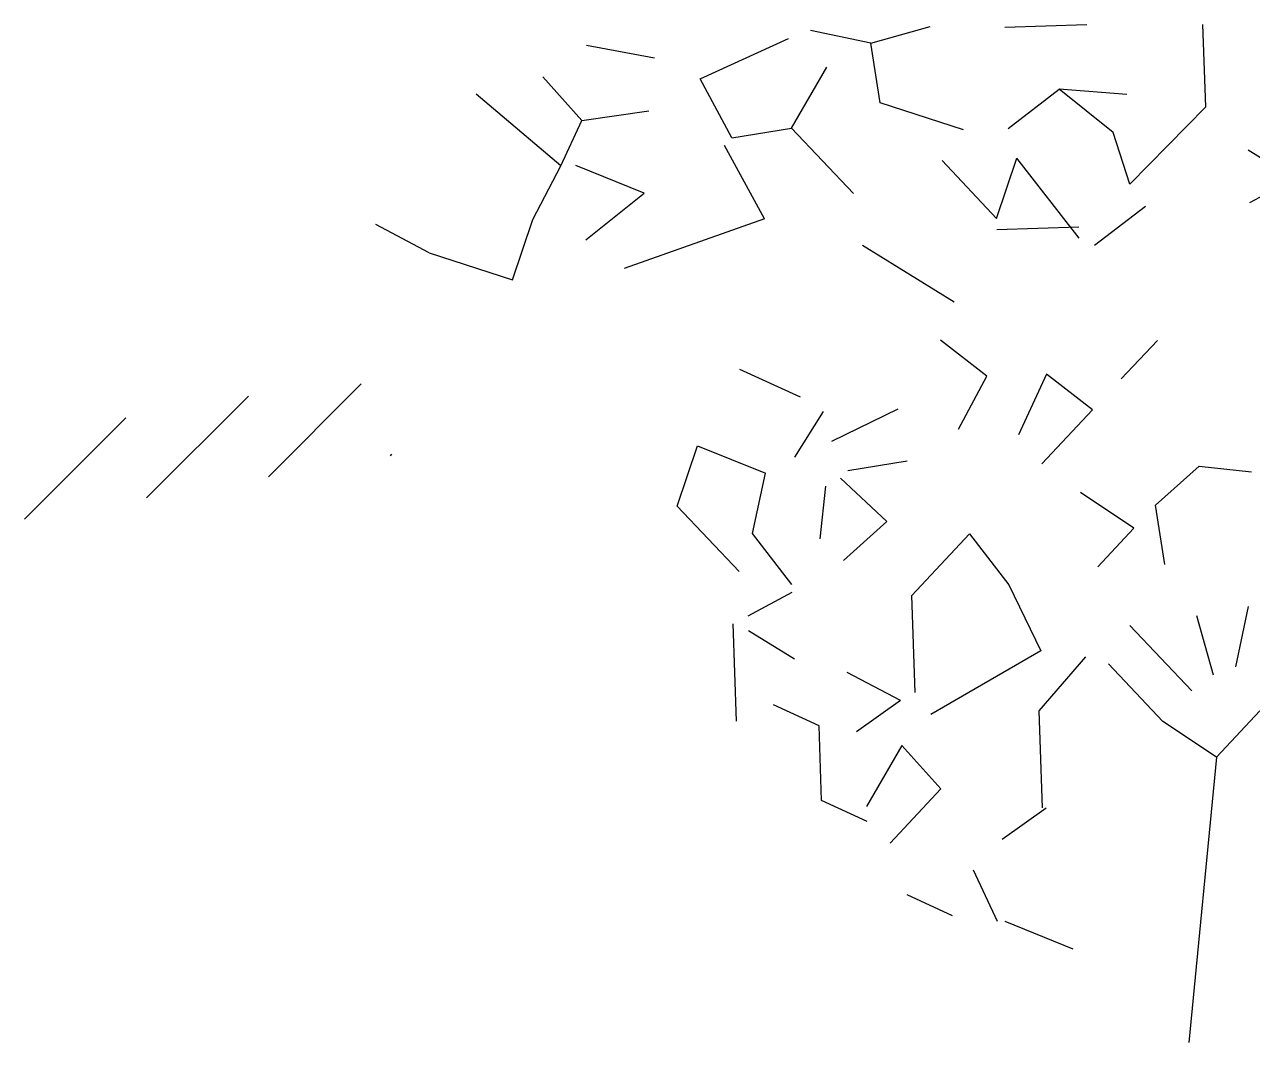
# Model space of a CAD drawing. Header units: metres. Extents: x 10 to 239, y 2 to 253.
# Drawn here: x 99.106 to 99.992, y 183.107 to 183.841 of the extents above; entities that cross this region are included whole.
import ezdxf

# ---------------------------------------------------------------- set-up
doc = ezdxf.new("R2010")
doc.units = ezdxf.units.M
doc.header["$MEASUREMENT"] = 0
doc.layers.add('bloques ARBOLES', color=7, linetype='Continuous', true_color=0xb8d897)

# ---------------------------------------------------------------- blocks, each defined once
blk = doc.blocks.new('arb-alz-77')
at = {"layer": 'bloques ARBOLES', "linetype": 'Continuous'}
for p, q in [((-5.4293, 6.0812), (-5.434, 6.2182)), ((-5.4293, 6.0812), (-5.434, 6.2182)), ((-5.9872, 6.187), (-6.0876, 6.2085)), ((-5.9872, 6.187), (-6.0876, 6.2085)), ((-5.9872, 6.187), (-5.8885, 6.2152)), ((-5.9872, 6.187), (-5.8885, 6.2152)), ((-5.9872, 6.187), (-5.8885, 6.2152)), ((-5.9872, 6.187), (-5.8885, 6.2152)), ((-5.9872, 6.187), (-5.8885, 6.2152)), ((-5.6271, 6.2177), (-5.764, 6.2132)), ((-5.6271, 6.2177), (-5.764, 6.2132)), ((-5.6271, 6.2177), (-5.764, 6.2132)), ((-6.3477, 6.1624), (-6.4606, 6.1834)), ((-6.2717, 6.1276), (-6.1245, 6.1948)), ((-6.2717, 6.1276), (-6.1245, 6.1948)), ((-6.2717, 6.1276), (-6.1245, 6.1948)), ((-6.2717, 6.1276), (-6.1245, 6.1948)), ((-5.9715, 6.0879), (-5.9872, 6.187)), ((-5.9715, 6.0879), (-5.9872, 6.187)), ((-5.9715, 6.0879), (-5.9872, 6.187)), ((-6.1194, 6.0455), (-6.0606, 6.1472)), ((-6.4688, 6.0585), (-6.5335, 6.1312)), ((-6.4688, 6.0585), (-6.5335, 6.1312)), ((-6.2186, 6.0297), (-6.2717, 6.1276)), ((-6.2186, 6.0297), (-6.2717, 6.1276)), ((-6.2186, 6.0297), (-6.2717, 6.1276)), ((-6.2186, 6.0297), (-6.2717, 6.1276)), ((-6.5036, 5.9827), (-6.6446, 6.1024)), ((-6.5036, 5.9827), (-6.6446, 6.1024)), ((-6.5036, 5.9827), (-6.6446, 6.1024)), ((-6.5036, 5.9827), (-6.6446, 6.1024)), ((-5.7583, 6.0453), (-5.6732, 6.1104)), ((-5.7583, 6.0453), (-5.6732, 6.1104)), ((-5.5609, 6.1017), (-5.6732, 6.1104)), ((-5.5837, 6.0387), (-5.6732, 6.1104)), ((-5.5609, 6.1017), (-5.6732, 6.1104)), ((-5.5609, 6.1017), (-5.6732, 6.1104)), ((-5.5837, 6.0387), (-5.6732, 6.1104)), ((-5.5837, 6.0387), (-5.6732, 6.1104)), ((-6.4688, 6.0585), (-6.3572, 6.0748)), ((-6.4688, 6.0585), (-6.3572, 6.0748)), ((-6.4688, 6.0585), (-6.3572, 6.0748)), ((-6.4688, 6.0585), (-6.3572, 6.0748)), ((-5.8329, 6.0428), (-5.9715, 6.0879)), ((-5.5559, 5.9524), (-5.4293, 6.0812)), ((-5.5559, 5.9524), (-5.4293, 6.0812)), ((-5.5559, 5.9524), (-5.4293, 6.0812)), ((-6.5036, 5.9827), (-6.4688, 6.0585)), ((-6.2186, 6.0297), (-6.1194, 6.0455)), ((-6.2186, 6.0297), (-6.1194, 6.0455)), ((-6.2186, 6.0297), (-6.1194, 6.0455)), ((-6.2186, 6.0297), (-6.1194, 6.0455)), ((-6.2186, 6.0297), (-6.1194, 6.0455)), ((-6.2186, 6.0297), (-6.1194, 6.0455)), ((-6.2186, 6.0297), (-6.1194, 6.0455)), ((-6.2186, 6.0297), (-6.1194, 6.0455)), ((-6.0162, 5.9369), (-6.1194, 6.0455)), ((-6.0162, 5.9369), (-6.1194, 6.0455)), ((-6.0162, 5.9369), (-6.1194, 6.0455)), ((-6.0162, 5.9369), (-6.1194, 6.0455)), ((-5.5559, 5.9524), (-5.5837, 6.0387)), ((-5.5559, 5.9524), (-5.5837, 6.0387)), ((-5.5559, 5.9524), (-5.5837, 6.0387)), ((-6.1642, 5.8945), (-6.2307, 6.0169)), ((-6.1642, 5.8945), (-6.2307, 6.0169)), ((-5.7781, 5.8951), (-5.7442, 5.996)), ((-5.7781, 5.8951), (-5.7442, 5.996)), ((-5.6401, 5.8624), (-5.7442, 5.996)), ((-5.6401, 5.8624), (-5.7442, 5.996)), ((-5.6401, 5.8624), (-5.7442, 5.996)), ((-5.6401, 5.8624), (-5.7442, 5.996)), ((-5.6401, 5.8624), (-5.7442, 5.996)), ((-5.2821, 5.9617), (-5.3586, 6.0089)), ((-5.2821, 5.9617), (-5.3586, 6.0089)), ((-6.5503, 5.8938), (-6.5036, 5.9827)), ((-6.5503, 5.8938), (-6.5036, 5.9827)), ((-6.3649, 5.9375), (-6.4787, 5.9835)), ((-6.3649, 5.9375), (-6.4787, 5.9835)), ((-6.3649, 5.9375), (-6.4787, 5.9835)), ((-6.3649, 5.9375), (-6.4787, 5.9835)), ((-6.3649, 5.9375), (-6.4787, 5.9835)), ((-6.3649, 5.9375), (-6.4787, 5.9835)), ((-6.3649, 5.9375), (-6.4787, 5.9835)), ((-6.3649, 5.9375), (-6.4787, 5.9835)), ((-5.7781, 5.8951), (-5.8686, 5.9917)), ((-5.7781, 5.8951), (-5.8686, 5.9917)), ((-5.7781, 5.8951), (-5.8686, 5.9917)), ((-5.7781, 5.8951), (-5.8686, 5.9917)), ((-5.7781, 5.8951), (-5.8686, 5.9917)), ((-5.3556, 5.9218), (-5.2821, 5.9617)), ((-6.462, 5.8595), (-6.3649, 5.9375)), ((-6.462, 5.8595), (-6.3649, 5.9375)), ((-6.462, 5.8595), (-6.3649, 5.9375)), ((-6.462, 5.8595), (-6.3649, 5.9375)), ((-6.462, 5.8595), (-6.3649, 5.9375)), ((-6.462, 5.8595), (-6.3649, 5.9375)), ((-6.462, 5.8595), (-6.3649, 5.9375)), ((-5.6147, 5.8508), (-5.5298, 5.9159)), ((-5.6147, 5.8508), (-5.5298, 5.9159)), ((-5.6147, 5.8508), (-5.5298, 5.9159)), ((-5.6147, 5.8508), (-5.5298, 5.9159)), ((-6.5843, 5.7932), (-6.5503, 5.8938)), ((-6.5843, 5.7932), (-6.5503, 5.8938)), ((-6.1642, 5.8945), (-6.3981, 5.8119)), ((-6.1642, 5.8945), (-6.3981, 5.8119)), ((-6.1642, 5.8945), (-6.3981, 5.8119)), ((-6.7229, 5.8383), (-6.8116, 5.8851)), ((-6.7229, 5.8383), (-6.8116, 5.8851)), ((-5.6406, 5.8811), (-5.7774, 5.8764)), ((-5.6406, 5.8811), (-5.7774, 5.8764)), ((-5.6406, 5.8811), (-5.7774, 5.8764)), ((-5.6406, 5.8811), (-5.7774, 5.8764)), ((-5.8482, 5.7557), (-6.0008, 5.8502)), ((-6.7229, 5.8383), (-6.5843, 5.7932)), ((-6.7229, 5.8383), (-6.5843, 5.7932)), ((-6.7229, 5.8383), (-6.5843, 5.7932)), ((-5.7942, 5.633), (-5.8709, 5.6927)), ((-5.7942, 5.633), (-5.8709, 5.6927)), ((-5.7942, 5.633), (-5.8709, 5.6927)), ((-5.7942, 5.633), (-5.8709, 5.6927)), ((-5.5699, 5.6281), (-5.5098, 5.6923)), ((-5.5699, 5.6281), (-5.5098, 5.6923)), ((-6.1043, 5.5976), (-6.2056, 5.644)), ((-6.1043, 5.5976), (-6.2056, 5.644)), ((-5.841, 5.5443), (-5.7942, 5.633)), ((-5.841, 5.5443), (-5.7942, 5.633)), ((-5.841, 5.5443), (-5.7942, 5.633)), ((-5.6947, 5.6363), (-5.7411, 5.5351)), ((-5.618, 5.5767), (-5.6947, 5.6363)), ((-5.618, 5.5767), (-5.6947, 5.6363)), ((-5.618, 5.5767), (-5.6947, 5.6363)), ((-6.9906, 5.4651), (-6.8359, 5.6197)), ((-7.1937, 5.4299), (-7.024, 5.5996)), ((-6.1135, 5.4977), (-6.0662, 5.5739)), ((-6.0522, 5.5246), (-5.9419, 5.5781)), ((-5.7021, 5.4867), (-5.618, 5.5767)), ((-5.7021, 5.4867), (-5.618, 5.5767)), ((-6.7875, 5.5002), (-6.7848, 5.503)), ((-6.31, 5.4163), (-6.276, 5.517)), ((-6.31, 5.4163), (-6.276, 5.517)), ((-6.31, 5.4163), (-6.276, 5.517)), ((-6.31, 5.4163), (-6.276, 5.517)), ((-6.31, 5.4163), (-6.276, 5.517)), ((-6.31, 5.4163), (-6.276, 5.517)), ((-6.31, 5.4163), (-6.276, 5.517)), ((-6.276, 5.517), (-6.1624, 5.4711)), ((-6.276, 5.517), (-6.1624, 5.4711)), ((-6.276, 5.517), (-6.1624, 5.4711)), ((-6.0255, 5.4758), (-5.9264, 5.4915)), ((-5.5129, 5.4182), (-5.4403, 5.483)), ((-5.4403, 5.483), (-5.3529, 5.4735)), ((-5.4403, 5.483), (-5.3529, 5.4735)), ((-5.4403, 5.483), (-5.3529, 5.4735)), ((-5.4403, 5.483), (-5.3529, 5.4735)), ((-5.4403, 5.483), (-5.3529, 5.4735)), ((-6.184, 5.3707), (-6.1624, 5.4711)), ((-5.9603, 5.3908), (-6.0375, 5.4628)), ((-5.9603, 5.3908), (-6.0375, 5.4628)), ((-5.9603, 5.3908), (-6.0375, 5.4628)), ((-5.9603, 5.3908), (-6.0375, 5.4628)), ((-5.9603, 5.3908), (-6.0375, 5.4628)), ((-6.0716, 5.3619), (-6.062, 5.4496)), ((-6.0716, 5.3619), (-6.062, 5.4496)), ((-6.0716, 5.3619), (-6.062, 5.4496)), ((-6.0716, 5.3619), (-6.062, 5.4496)), ((-6.0716, 5.3619), (-6.062, 5.4496)), ((-6.0716, 5.3619), (-6.062, 5.4496)), ((-6.0716, 5.3619), (-6.062, 5.4496)), ((-5.549, 5.3796), (-5.6381, 5.439)), ((-5.549, 5.3796), (-5.6381, 5.439)), ((-6.2067, 5.3077), (-6.31, 5.4163)), ((-5.4972, 5.3191), (-5.5129, 5.4182)), ((-5.4972, 5.3191), (-5.5129, 5.4182)), ((-6.0329, 5.326), (-5.9603, 5.3908)), ((-6.0329, 5.326), (-5.9603, 5.3908)), ((-6.0329, 5.326), (-5.9603, 5.3908)), ((-5.6091, 5.3153), (-5.549, 5.3796)), ((-6.1188, 5.2857), (-6.184, 5.3707)), ((-6.1188, 5.2857), (-6.184, 5.3707)), ((-5.9189, 5.2676), (-5.8228, 5.3704)), ((-5.9189, 5.2676), (-5.8228, 5.3704)), ((-5.9189, 5.2676), (-5.8228, 5.3704)), ((-5.9189, 5.2676), (-5.8228, 5.3704)), ((-5.8228, 5.3704), (-5.7575, 5.2855)), ((-5.8228, 5.3704), (-5.7575, 5.2855)), ((-5.8228, 5.3704), (-5.7575, 5.2855)), ((-5.8228, 5.3704), (-5.7575, 5.2855)), ((-5.8228, 5.3704), (-5.7575, 5.2855)), ((-5.8228, 5.3704), (-5.7575, 5.2855)), ((-5.7575, 5.2855), (-5.7039, 5.1751)), ((-5.7575, 5.2855), (-5.7039, 5.1751)), ((-5.7575, 5.2855), (-5.7039, 5.1751)), ((-6.1917, 5.2334), (-6.1183, 5.2733)), ((-6.1917, 5.2334), (-6.1183, 5.2733)), ((-6.1917, 5.2334), (-6.1183, 5.2733)), ((-5.9134, 5.1058), (-5.9189, 5.2676)), ((-5.9134, 5.1058), (-5.9189, 5.2676)), ((-5.9134, 5.1058), (-5.9189, 5.2676)), ((-5.9134, 5.1058), (-5.9189, 5.2676)), ((-5.9134, 5.1058), (-5.9189, 5.2676)), ((-5.3793, 5.1487), (-5.3578, 5.2491)), ((-5.3793, 5.1487), (-5.3578, 5.2491)), ((-5.3793, 5.1487), (-5.3578, 5.2491)), ((-6.2107, 5.0584), (-6.2162, 5.2201)), ((-5.4526, 5.1089), (-5.556, 5.2175)), ((-5.4526, 5.1089), (-5.556, 5.2175)), ((-5.4161, 5.135), (-5.4444, 5.2338)), ((-5.4161, 5.135), (-5.4444, 5.2338)), ((-6.1145, 5.1613), (-6.1909, 5.2085)), ((-6.1145, 5.1613), (-6.1909, 5.2085)), ((-6.1145, 5.1613), (-6.1909, 5.2085)), ((-5.7039, 5.1751), (-5.8873, 5.0694)), ((-5.7039, 5.1751), (-5.8873, 5.0694)), ((-5.7039, 5.1751), (-5.8873, 5.0694)), ((-5.7069, 5.0754), (-5.6289, 5.1653)), ((-5.7069, 5.0754), (-5.6289, 5.1653)), ((-5.9379, 5.0926), (-6.0266, 5.1393)), ((-5.9379, 5.0926), (-6.0266, 5.1393)), ((-5.9379, 5.0926), (-6.0266, 5.1393)), ((-5.9379, 5.0926), (-6.0266, 5.1393)), ((-5.9379, 5.0926), (-6.0266, 5.1393)), ((-5.9379, 5.0926), (-6.0266, 5.1393)), ((-5.5007, 5.0575), (-5.5912, 5.154)), ((-5.5007, 5.0575), (-5.5912, 5.154)), ((-5.5007, 5.0575), (-5.5912, 5.154)), ((-5.5007, 5.0575), (-5.5912, 5.154)), ((-5.5007, 5.0575), (-5.5912, 5.154)), ((-5.5007, 5.0575), (-5.5912, 5.154)), ((-6.0734, 5.0506), (-6.1494, 5.0854)), ((-6.0734, 5.0506), (-6.1494, 5.0854)), ((-6.0734, 5.0506), (-6.1494, 5.0854)), ((-6.0734, 5.0506), (-6.1494, 5.0854)), ((-5.9379, 5.0926), (-6.0108, 5.0403)), ((-5.7014, 4.9137), (-5.7069, 5.0754)), ((-5.7014, 4.9137), (-5.7069, 5.0754)), ((-5.4114, 4.9981), (-5.3394, 5.0754)), ((-5.4114, 4.9981), (-5.3394, 5.0754)), ((-5.4114, 4.9981), (-5.3394, 5.0754)), ((-5.4114, 4.9981), (-5.3394, 5.0754)), ((-5.4114, 4.9981), (-5.5007, 5.0575)), ((-5.4114, 4.9981), (-5.5007, 5.0575)), ((-6.0692, 4.9262), (-6.0734, 5.0506)), ((-6.0692, 4.9262), (-6.0734, 5.0506)), ((-5.9354, 5.0178), (-5.9942, 4.9162)), ((-5.8706, 4.9454), (-5.9354, 5.0178)), ((-5.8706, 4.9454), (-5.9354, 5.0178)), ((-5.8706, 4.9454), (-5.9354, 5.0178)), ((-5.4114, 4.9981), (-5.4577, 4.5233)), ((-5.4114, 4.9981), (-5.4577, 4.5233)), ((-5.4114, 4.9981), (-5.4577, 4.5233)), ((-5.4114, 4.9981), (-5.4577, 4.5233)), ((-5.4114, 4.9981), (-5.4577, 4.5233)), ((-5.4114, 4.9981), (-5.4577, 4.5233)), ((-5.9548, 4.8553), (-5.8706, 4.9454)), ((-5.9548, 4.8553), (-5.8706, 4.9454)), ((-5.9548, 4.8553), (-5.8706, 4.9454)), ((-5.9934, 4.8913), (-6.0692, 4.9262)), ((-5.9934, 4.8913), (-6.0692, 4.9262)), ((-5.9934, 4.8913), (-6.0692, 4.9262)), ((-5.9934, 4.8913), (-6.0692, 4.9262)), ((-5.7682, 4.8616), (-5.6951, 4.9139)), ((-5.7682, 4.8616), (-5.6951, 4.9139)), ((-5.7759, 4.7244), (-5.8163, 4.8101)), ((-5.7759, 4.7244), (-5.8163, 4.8101)), ((-5.851, 4.7343), (-5.9269, 4.769)), ((-5.851, 4.7343), (-5.9269, 4.769)), ((-5.851, 4.7343), (-5.9269, 4.769)), ((-5.851, 4.7343), (-5.9269, 4.769)), ((-5.851, 4.7343), (-5.9269, 4.769)), ((-5.851, 4.7343), (-5.9269, 4.769)), ((-5.851, 4.7343), (-5.9269, 4.769)), ((-5.6499, 4.6788), (-5.7635, 4.7247)), ((-5.6499, 4.6788), (-5.7635, 4.7247)), ((-5.6499, 4.6788), (-5.7635, 4.7247)), ((-5.6499, 4.6788), (-5.7635, 4.7247)), ((-5.6499, 4.6788), (-5.7635, 4.7247)), ((-5.6499, 4.6788), (-5.7635, 4.7247))]:
    blk.add_line(p, q, dxfattribs=at)
at = {"layer": 'bloques ARBOLES', "color": 72, "linetype": 'Continuous'}
blk.add_line((-7.3968, 5.3947), (-7.2284, 5.5631), dxfattribs=at)

msp = doc.modelspace()

# ---------------------------------------------------------------- block references
at = {"layer": 'bloques ARBOLES', "color": 2, "xscale": 0.433568186266492, "yscale": 0.433568186266492, "zscale": 0.433568186266492}
msp.add_blockref('arb-alz-77', (102.31266, 181.14546), dxfattribs=at)

doc.saveas('drawing.dxf')
